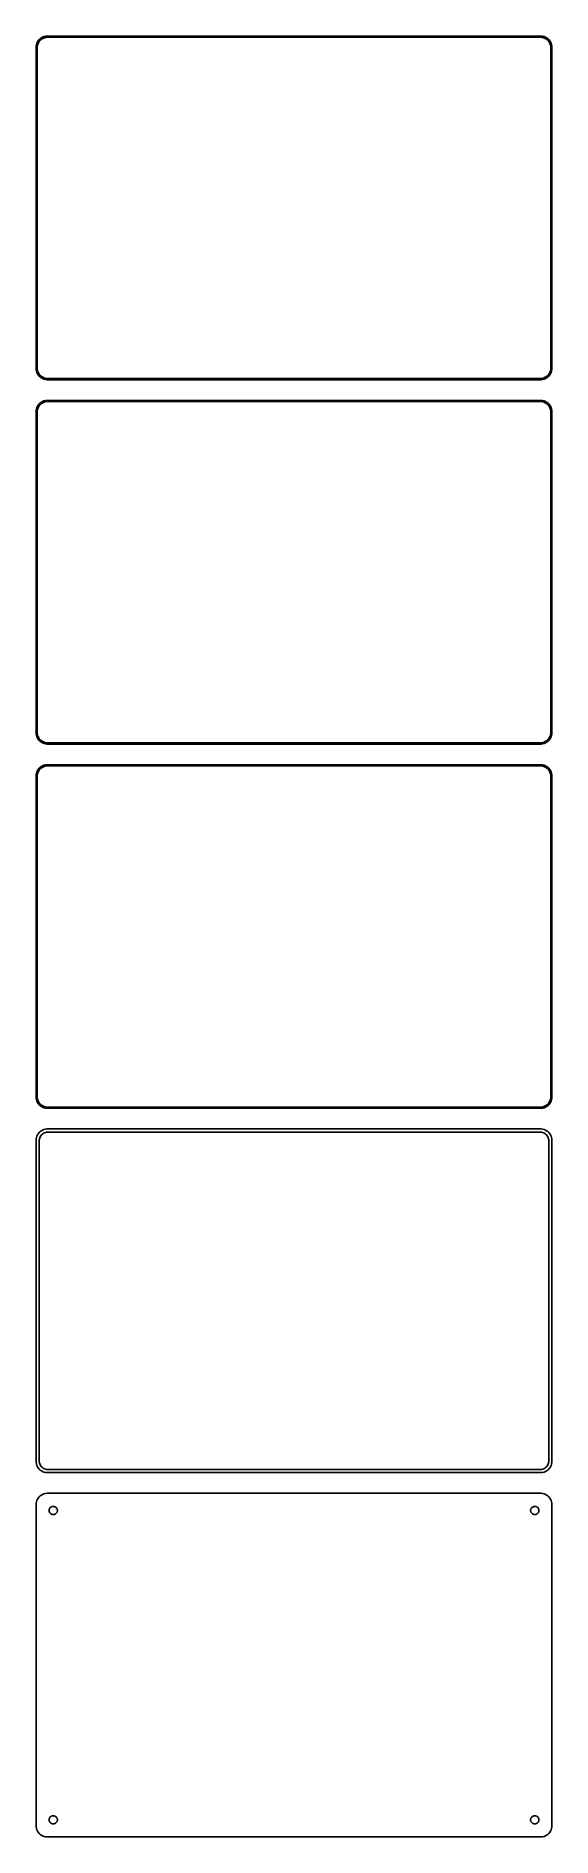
# Model space of a CAD drawing. Header units: metres. Extents: x -112 to 112, y 561 to 1347.
import ezdxf

# ---------------------------------------------------------------- set-up
doc = ezdxf.new("R2010")
doc.units = ezdxf.units.M

msp = doc.modelspace()

# ---------------------------------------------------------------- linework, layer by layer
for p, q in [((-111.882, 1344.41), (-112.149, 1343.84)), ((-111.545, 1344.94), (-111.882, 1344.41)), ((-111.666, 1343.5), (-111.412, 1344.04)), ((-111.145, 1345.42), (-111.545, 1344.94)), ((-111.412, 1344.04), (-111.093, 1344.54)), ((-110.687, 1345.85), (-111.145, 1345.42)), ((-111.093, 1344.54), (-110.713, 1345)), ((-110.713, 1345), (-110.278, 1345.41)), ((-110.179, 1346.22), (-110.687, 1345.85)), ((-110.278, 1345.41), (-109.795, 1345.76)), ((-109.629, 1346.52), (-110.179, 1346.22)), ((-109.795, 1345.76), (-109.272, 1346.05)), ((-109.045, 1346.76), (-109.629, 1346.52)), ((-109.272, 1346.05), (-108.718, 1346.27)), ((-108.437, 1346.91), (-109.045, 1346.76)), ((-108.718, 1346.27), (-108.14, 1346.42)), ((-107.814, 1346.99), (-108.437, 1346.91)), ((-108.14, 1346.42), (-107.548, 1346.49)), ((107.814, 1346.99), (-107.814, 1346.99)), ((-107.548, 1346.49), (107.548, 1346.49)), ((107.548, 1346.49), (108.14, 1346.42)), ((108.437, 1346.91), (107.814, 1346.99)), ((108.14, 1346.42), (108.718, 1346.27)), ((109.045, 1346.76), (108.437, 1346.91)), ((108.718, 1346.27), (109.272, 1346.05)), ((109.629, 1346.52), (109.045, 1346.76)), ((109.272, 1346.05), (109.795, 1345.76)), ((110.179, 1346.22), (109.629, 1346.52)), ((109.795, 1345.76), (110.278, 1345.41)), ((110.687, 1345.85), (110.179, 1346.22)), ((110.278, 1345.41), (110.713, 1345)), ((111.145, 1345.42), (110.687, 1345.85)), ((110.713, 1345), (111.093, 1344.54)), ((111.093, 1344.54), (111.412, 1344.04)), ((111.545, 1344.94), (111.145, 1345.42)), ((111.412, 1344.04), (111.666, 1343.5)), ((111.882, 1344.41), (111.545, 1344.94)), ((112.149, 1343.84), (111.882, 1344.41)), ((-112.461, 1342.63), (-112.5, 1342)), ((-112.5, 1342), (-112.5, 1202)), ((-112.343, 1343.24), (-112.461, 1342.63)), ((-112.149, 1343.84), (-112.343, 1343.24)), ((-112, 1341.75), (-111.963, 1342.35)), ((-112, 1202.25), (-112, 1341.75)), ((-111.963, 1342.35), (-111.851, 1342.93)), ((-111.851, 1342.93), (-111.666, 1343.5)), ((111.666, 1343.5), (111.851, 1342.93)), ((111.851, 1342.93), (111.963, 1342.35)), ((111.963, 1342.35), (112, 1341.75)), ((112, 1341.75), (112, 1202.25)), ((112.343, 1343.24), (112.149, 1343.84)), ((112.461, 1342.63), (112.343, 1343.24)), ((112.5, 1342), (112.461, 1342.63)), ((112.5, 1202), (112.5, 1342)), ((-112.5, 1202), (-112.461, 1201.37)), ((-112.461, 1201.37), (-112.343, 1200.76)), ((-112.343, 1200.76), (-112.149, 1200.16)), ((-112.149, 1200.16), (-111.882, 1199.59)), ((-111.963, 1201.65), (-112, 1202.25)), ((-111.851, 1201.07), (-111.963, 1201.65)), ((-111.882, 1199.59), (-111.545, 1199.06)), ((-111.666, 1200.5), (-111.851, 1201.07)), ((-111.412, 1199.96), (-111.666, 1200.5)), ((-111.545, 1199.06), (-111.145, 1198.58)), ((-111.093, 1199.46), (-111.412, 1199.96)), ((-111.145, 1198.58), (-110.687, 1198.15)), ((-110.713, 1199), (-111.093, 1199.46)), ((-110.278, 1198.59), (-110.713, 1199)), ((-110.687, 1198.15), (-110.179, 1197.78)), ((-109.795, 1198.24), (-110.278, 1198.59)), ((-110.179, 1197.78), (-109.629, 1197.48)), ((-109.272, 1197.95), (-109.795, 1198.24)), ((-109.629, 1197.48), (-109.045, 1197.24)), ((-108.718, 1197.73), (-109.272, 1197.95)), ((-109.045, 1197.24), (-108.437, 1197.09)), ((-108.14, 1197.58), (-108.718, 1197.73)), ((-108.437, 1197.09), (-107.814, 1197.01)), ((-107.548, 1197.51), (-108.14, 1197.58)), ((-107.814, 1197.01), (107.814, 1197.01)), ((107.548, 1197.51), (-107.548, 1197.51)), ((108.14, 1197.58), (107.548, 1197.51)), ((107.814, 1197.01), (108.437, 1197.09)), ((108.718, 1197.73), (108.14, 1197.58)), ((108.437, 1197.09), (109.045, 1197.24)), ((109.272, 1197.95), (108.718, 1197.73)), ((109.045, 1197.24), (109.629, 1197.48)), ((109.795, 1198.24), (109.272, 1197.95)), ((109.629, 1197.48), (110.179, 1197.78)), ((110.278, 1198.59), (109.795, 1198.24)), ((110.179, 1197.78), (110.687, 1198.15)), ((110.713, 1199), (110.278, 1198.59)), ((110.687, 1198.15), (111.145, 1198.58)), ((111.093, 1199.46), (110.713, 1199)), ((111.412, 1199.96), (111.093, 1199.46)), ((111.145, 1198.58), (111.545, 1199.06)), ((111.666, 1200.5), (111.412, 1199.96)), ((111.545, 1199.06), (111.882, 1199.59)), ((111.851, 1201.07), (111.666, 1200.5)), ((111.963, 1201.65), (111.851, 1201.07)), ((111.882, 1199.59), (112.149, 1200.16)), ((112, 1202.25), (111.963, 1201.65)), ((112.149, 1200.16), (112.343, 1200.76)), ((112.343, 1200.76), (112.461, 1201.37)), ((112.461, 1201.37), (112.5, 1202)), ((-110.687, 1186.85), (-111.145, 1186.42)), ((-110.179, 1187.22), (-110.687, 1186.85)), ((-109.629, 1187.52), (-110.179, 1187.22)), ((-109.795, 1186.76), (-109.272, 1187.05)), ((-109.045, 1187.76), (-109.629, 1187.52)), ((-109.272, 1187.05), (-108.718, 1187.27)), ((-108.437, 1187.91), (-109.045, 1187.76)), ((-108.718, 1187.27), (-108.14, 1187.42)), ((-107.814, 1187.99), (-108.437, 1187.91)), ((-108.14, 1187.42), (-107.548, 1187.49)), ((107.814, 1187.99), (-107.814, 1187.99)), ((-107.548, 1187.49), (107.548, 1187.49)), ((107.548, 1187.49), (108.14, 1187.42)), ((108.437, 1187.91), (107.814, 1187.99)), ((108.14, 1187.42), (108.718, 1187.27)), ((109.045, 1187.76), (108.437, 1187.91)), ((108.718, 1187.27), (109.272, 1187.05)), ((109.629, 1187.52), (109.045, 1187.76)), ((109.272, 1187.05), (109.795, 1186.76)), ((110.179, 1187.22), (109.629, 1187.52)), ((110.687, 1186.85), (110.179, 1187.22)), ((111.145, 1186.42), (110.687, 1186.85)), ((-112.461, 1183.63), (-112.5, 1183)), ((-112.5, 1183), (-112.5, 1043)), ((-112.343, 1184.24), (-112.461, 1183.63)), ((-112.149, 1184.84), (-112.343, 1184.24)), ((-111.882, 1185.41), (-112.149, 1184.84)), ((-112, 1182.75), (-111.963, 1183.35)), ((-112, 1043.25), (-112, 1182.75)), ((-111.963, 1183.35), (-111.851, 1183.93)), ((-111.545, 1185.94), (-111.882, 1185.41)), ((-111.851, 1183.93), (-111.666, 1184.5)), ((-111.666, 1184.5), (-111.412, 1185.04)), ((-111.145, 1186.42), (-111.545, 1185.94)), ((-111.412, 1185.04), (-111.093, 1185.54)), ((-111.093, 1185.54), (-110.713, 1186)), ((-110.713, 1186), (-110.278, 1186.41)), ((-110.278, 1186.41), (-109.795, 1186.76)), ((109.795, 1186.76), (110.278, 1186.41)), ((110.278, 1186.41), (110.713, 1186)), ((110.713, 1186), (111.093, 1185.54)), ((111.093, 1185.54), (111.412, 1185.04)), ((111.545, 1185.94), (111.145, 1186.42)), ((111.412, 1185.04), (111.666, 1184.5)), ((111.882, 1185.41), (111.545, 1185.94)), ((111.666, 1184.5), (111.851, 1183.93)), ((111.851, 1183.93), (111.963, 1183.35)), ((112.149, 1184.84), (111.882, 1185.41)), ((111.963, 1183.35), (112, 1182.75)), ((112, 1182.75), (112, 1043.25)), ((112.343, 1184.24), (112.149, 1184.84)), ((112.461, 1183.63), (112.343, 1184.24)), ((112.5, 1183), (112.461, 1183.63)), ((112.5, 1043), (112.5, 1183)), ((-112.5, 1043), (-112.461, 1042.37)), ((-112.461, 1042.37), (-112.343, 1041.76)), ((-112.343, 1041.76), (-112.149, 1041.16)), ((-112.149, 1041.16), (-111.882, 1040.59)), ((-111.963, 1042.65), (-112, 1043.25)), ((-111.851, 1042.07), (-111.963, 1042.65)), ((-111.882, 1040.59), (-111.545, 1040.06)), ((-111.666, 1041.5), (-111.851, 1042.07)), ((-111.412, 1040.96), (-111.666, 1041.5)), ((-111.545, 1040.06), (-111.145, 1039.58)), ((-111.093, 1040.46), (-111.412, 1040.96)), ((-111.145, 1039.58), (-110.687, 1039.15)), ((-110.713, 1040), (-111.093, 1040.46)), ((-110.278, 1039.59), (-110.713, 1040)), ((-110.687, 1039.15), (-110.179, 1038.78)), ((-109.795, 1039.24), (-110.278, 1039.59)), ((-110.179, 1038.78), (-109.629, 1038.48)), ((-109.272, 1038.95), (-109.795, 1039.24)), ((-109.629, 1038.48), (-109.045, 1038.24)), ((-108.718, 1038.73), (-109.272, 1038.95)), ((-109.045, 1038.24), (-108.437, 1038.09)), ((-108.14, 1038.58), (-108.718, 1038.73)), ((-108.437, 1038.09), (-107.814, 1038.01)), ((-107.548, 1038.51), (-108.14, 1038.58)), ((-107.814, 1038.01), (107.814, 1038.01)), ((107.548, 1038.51), (-107.548, 1038.51)), ((108.14, 1038.58), (107.548, 1038.51)), ((107.814, 1038.01), (108.437, 1038.09)), ((108.718, 1038.73), (108.14, 1038.58)), ((108.437, 1038.09), (109.045, 1038.24)), ((109.272, 1038.95), (108.718, 1038.73)), ((109.045, 1038.24), (109.629, 1038.48)), ((109.795, 1039.24), (109.272, 1038.95)), ((109.629, 1038.48), (110.179, 1038.78)), ((110.278, 1039.59), (109.795, 1039.24)), ((110.179, 1038.78), (110.687, 1039.15)), ((110.713, 1040), (110.278, 1039.59)), ((110.687, 1039.15), (111.145, 1039.58)), ((111.093, 1040.46), (110.713, 1040)), ((111.412, 1040.96), (111.093, 1040.46)), ((111.145, 1039.58), (111.545, 1040.06)), ((111.666, 1041.5), (111.412, 1040.96)), ((111.545, 1040.06), (111.882, 1040.59)), ((111.851, 1042.07), (111.666, 1041.5)), ((111.963, 1042.65), (111.851, 1042.07)), ((111.882, 1040.59), (112.149, 1041.16)), ((112, 1043.25), (111.963, 1042.65)), ((112.149, 1041.16), (112.343, 1041.76)), ((112.343, 1041.76), (112.461, 1042.37)), ((112.461, 1042.37), (112.5, 1043)), ((-112.461, 1024.63), (-112.5, 1024)), ((-112.5, 1024), (-112.5, 884)), ((-112.343, 1025.24), (-112.461, 1024.63)), ((-112.149, 1025.84), (-112.343, 1025.24)), ((-111.882, 1026.41), (-112.149, 1025.84)), ((-112, 1023.75), (-111.963, 1024.35)), ((-112, 884.25), (-112, 1023.75)), ((-111.963, 1024.35), (-111.851, 1024.93)), ((-111.545, 1026.94), (-111.882, 1026.41)), ((-111.851, 1024.93), (-111.666, 1025.5)), ((-111.666, 1025.5), (-111.412, 1026.04)), ((-111.145, 1027.42), (-111.545, 1026.94)), ((-111.412, 1026.04), (-111.093, 1026.54)), ((-110.687, 1027.85), (-111.145, 1027.42)), ((-111.093, 1026.54), (-110.713, 1027)), ((-110.713, 1027), (-110.278, 1027.41)), ((-110.179, 1028.22), (-110.687, 1027.85)), ((-110.278, 1027.41), (-109.795, 1027.76)), ((-109.629, 1028.52), (-110.179, 1028.22)), ((-109.795, 1027.76), (-109.272, 1028.05)), ((-109.045, 1028.76), (-109.629, 1028.52)), ((-109.272, 1028.05), (-108.718, 1028.27)), ((-108.437, 1028.91), (-109.045, 1028.76)), ((-108.718, 1028.27), (-108.14, 1028.42)), ((-107.814, 1028.99), (-108.437, 1028.91)), ((-108.14, 1028.42), (-107.548, 1028.49)), ((107.814, 1028.99), (-107.814, 1028.99)), ((-107.548, 1028.49), (107.548, 1028.49)), ((107.548, 1028.49), (108.14, 1028.42)), ((108.437, 1028.91), (107.814, 1028.99)), ((108.14, 1028.42), (108.718, 1028.27)), ((109.045, 1028.76), (108.437, 1028.91)), ((108.718, 1028.27), (109.272, 1028.05)), ((109.629, 1028.52), (109.045, 1028.76)), ((109.272, 1028.05), (109.795, 1027.76)), ((110.179, 1028.22), (109.629, 1028.52)), ((109.795, 1027.76), (110.278, 1027.41)), ((110.687, 1027.85), (110.179, 1028.22)), ((110.278, 1027.41), (110.713, 1027)), ((111.145, 1027.42), (110.687, 1027.85)), ((110.713, 1027), (111.093, 1026.54)), ((111.093, 1026.54), (111.412, 1026.04)), ((111.545, 1026.94), (111.145, 1027.42)), ((111.412, 1026.04), (111.666, 1025.5)), ((111.882, 1026.41), (111.545, 1026.94)), ((111.666, 1025.5), (111.851, 1024.93)), ((111.851, 1024.93), (111.963, 1024.35)), ((112.149, 1025.84), (111.882, 1026.41)), ((111.963, 1024.35), (112, 1023.75)), ((112, 1023.75), (112, 884.25)), ((112.343, 1025.24), (112.149, 1025.84)), ((112.461, 1024.63), (112.343, 1025.24)), ((112.5, 1024), (112.461, 1024.63)), ((112.5, 884), (112.5, 1024)), ((-112.5, 884), (-112.461, 883.373)), ((-112.461, 883.373), (-112.343, 882.757)), ((-112.343, 882.757), (-112.149, 882.159)), ((-112.149, 882.159), (-111.882, 881.591)), ((-111.963, 883.655), (-112, 884.25)), ((-111.851, 883.069), (-111.963, 883.655)), ((-111.882, 881.591), (-111.545, 881.061)), ((-111.666, 882.501), (-111.851, 883.069)), ((-111.412, 881.962), (-111.666, 882.501)), ((-111.545, 881.061), (-111.145, 880.577)), ((-111.093, 881.458), (-111.412, 881.962)), ((-111.145, 880.577), (-110.687, 880.147)), ((-110.713, 880.998), (-111.093, 881.458)), ((-110.278, 880.59), (-110.713, 880.998)), ((-109.795, 880.239), (-110.278, 880.59)), ((110.278, 880.59), (109.795, 880.239)), ((110.713, 880.998), (110.278, 880.59)), ((110.687, 880.147), (111.145, 880.577)), ((111.093, 881.458), (110.713, 880.998)), ((111.412, 881.962), (111.093, 881.458)), ((111.145, 880.577), (111.545, 881.061)), ((111.666, 882.501), (111.412, 881.962)), ((111.545, 881.061), (111.882, 881.591)), ((111.851, 883.069), (111.666, 882.501)), ((111.963, 883.655), (111.851, 883.069)), ((111.882, 881.591), (112.149, 882.159)), ((112, 884.25), (111.963, 883.655)), ((112.149, 882.159), (112.343, 882.757)), ((112.343, 882.757), (112.461, 883.373)), ((112.461, 883.373), (112.5, 884)), ((-110.687, 880.147), (-110.179, 879.778)), ((-110.179, 879.778), (-109.629, 879.476)), ((-109.272, 879.952), (-109.795, 880.239)), ((-109.629, 879.476), (-109.045, 879.245)), ((-108.718, 879.732), (-109.272, 879.952)), ((-109.045, 879.245), (-108.437, 879.089)), ((-108.14, 879.584), (-108.718, 879.732)), ((-108.437, 879.089), (-107.814, 879.01)), ((-107.548, 879.509), (-108.14, 879.584)), ((-107.814, 879.01), (107.814, 879.01)), ((107.548, 879.509), (-107.548, 879.509)), ((108.14, 879.584), (107.548, 879.509)), ((107.814, 879.01), (108.437, 879.089)), ((108.718, 879.732), (108.14, 879.584)), ((108.437, 879.089), (109.045, 879.245)), ((109.272, 879.952), (108.718, 879.732)), ((109.045, 879.245), (109.629, 879.476)), ((109.795, 880.239), (109.272, 879.952)), ((109.629, 879.476), (110.179, 879.778)), ((110.179, 879.778), (110.687, 880.147)), ((-112.461, 865.627), (-112.5, 865)), ((-112.5, 865), (-112.5, 725)), ((-112.343, 866.243), (-112.461, 865.627)), ((-112.149, 866.841), (-112.343, 866.243)), ((-111.882, 867.409), (-112.149, 866.841)), ((-111.545, 867.939), (-111.882, 867.409)), ((-111.145, 868.423), (-111.545, 867.939)), ((-110.687, 868.853), (-111.145, 868.423)), ((-111.119, 864.75), (-111.089, 865.235)), ((-111.119, 725.25), (-111.119, 864.75)), ((-111.089, 865.235), (-110.998, 865.712)), ((-110.998, 865.712), (-110.848, 866.174)), ((-110.848, 866.174), (-110.641, 866.614)), ((-110.179, 869.222), (-110.687, 868.853)), ((-110.641, 866.614), (-110.38, 867.024)), ((-110.38, 867.024), (-110.071, 867.399)), ((-109.629, 869.524), (-110.179, 869.222)), ((-110.071, 867.399), (-109.716, 867.731)), ((-109.716, 867.731), (-109.323, 868.017)), ((-109.045, 869.755), (-109.629, 869.524)), ((-109.323, 868.017), (-108.898, 868.251)), ((-108.437, 869.911), (-109.045, 869.755)), ((-108.898, 868.251), (-108.446, 868.43)), ((-108.446, 868.43), (-107.975, 868.551)), ((-107.814, 869.99), (-108.437, 869.911)), ((-107.975, 868.551), (-107.493, 868.612)), ((107.814, 869.99), (-107.814, 869.99)), ((-107.493, 868.612), (107.493, 868.612)), ((107.493, 868.612), (107.975, 868.551)), ((108.437, 869.911), (107.814, 869.99)), ((107.975, 868.551), (108.446, 868.43)), ((109.045, 869.755), (108.437, 869.911)), ((108.446, 868.43), (108.898, 868.251)), ((108.898, 868.251), (109.323, 868.017)), ((109.629, 869.524), (109.045, 869.755)), ((109.323, 868.017), (109.716, 867.731)), ((110.179, 869.222), (109.629, 869.524)), ((109.716, 867.731), (110.071, 867.399)), ((110.071, 867.399), (110.38, 867.024)), ((110.687, 868.853), (110.179, 869.222)), ((110.38, 867.024), (110.641, 866.614)), ((110.641, 866.614), (110.848, 866.174)), ((111.145, 868.423), (110.687, 868.853)), ((110.848, 866.174), (110.998, 865.712)), ((110.998, 865.712), (111.089, 865.235)), ((111.089, 865.235), (111.119, 864.75)), ((111.119, 864.75), (111.119, 725.25)), ((111.545, 867.939), (111.145, 868.423)), ((111.882, 867.409), (111.545, 867.939)), ((112.149, 866.841), (111.882, 867.409)), ((112.343, 866.243), (112.149, 866.841)), ((112.461, 865.627), (112.343, 866.243)), ((112.5, 865), (112.461, 865.627)), ((112.5, 725), (112.5, 865)), ((-112.5, 725), (-112.461, 724.373)), ((-112.461, 724.373), (-112.343, 723.757)), ((-112.343, 723.757), (-112.149, 723.159)), ((-112.149, 723.159), (-111.882, 722.591)), ((-111.089, 724.765), (-111.119, 725.25)), ((-110.998, 724.288), (-111.089, 724.765)), ((-110.848, 723.826), (-110.998, 724.288)), ((-110.641, 723.386), (-110.848, 723.826)), ((-110.38, 722.976), (-110.641, 723.386)), ((110.641, 723.386), (110.38, 722.976)), ((110.848, 723.826), (110.641, 723.386)), ((110.998, 724.288), (110.848, 723.826)), ((111.089, 724.765), (110.998, 724.288)), ((111.119, 725.25), (111.089, 724.765)), ((111.882, 722.591), (112.149, 723.159)), ((112.149, 723.159), (112.343, 723.757)), ((112.343, 723.757), (112.461, 724.373)), ((112.461, 724.373), (112.5, 725)), ((-111.882, 722.591), (-111.545, 722.061)), ((-111.545, 722.061), (-111.145, 721.577)), ((-111.145, 721.577), (-110.687, 721.147)), ((-110.687, 721.147), (-110.179, 720.778)), ((-110.071, 722.601), (-110.38, 722.976)), ((-110.179, 720.778), (-109.629, 720.476)), ((-109.716, 722.269), (-110.071, 722.601)), ((-109.323, 721.983), (-109.716, 722.269)), ((-109.629, 720.476), (-109.045, 720.245)), ((-108.898, 721.749), (-109.323, 721.983)), ((-109.045, 720.245), (-108.437, 720.089)), ((-108.446, 721.57), (-108.898, 721.749)), ((-107.975, 721.449), (-108.446, 721.57)), ((-108.437, 720.089), (-107.814, 720.01)), ((-107.493, 721.388), (-107.975, 721.449)), ((-107.814, 720.01), (107.814, 720.01)), ((107.493, 721.388), (-107.493, 721.388)), ((107.975, 721.449), (107.493, 721.388)), ((107.814, 720.01), (108.437, 720.089)), ((108.446, 721.57), (107.975, 721.449)), ((108.437, 720.089), (109.045, 720.245)), ((108.898, 721.749), (108.446, 721.57)), ((109.323, 721.983), (108.898, 721.749)), ((109.045, 720.245), (109.629, 720.476)), ((109.716, 722.269), (109.323, 721.983)), ((109.629, 720.476), (110.179, 720.778)), ((110.071, 722.601), (109.716, 722.269)), ((110.38, 722.976), (110.071, 722.601)), ((110.179, 720.778), (110.687, 721.147)), ((110.687, 721.147), (111.145, 721.577)), ((111.145, 721.577), (111.545, 722.061)), ((111.545, 722.061), (111.882, 722.591)), ((-112.149, 707.841), (-112.343, 707.243)), ((-111.882, 708.409), (-112.149, 707.841)), ((-111.545, 708.939), (-111.882, 708.409)), ((-111.145, 709.423), (-111.545, 708.939)), ((-110.687, 709.853), (-111.145, 709.423)), ((-110.179, 710.222), (-110.687, 709.853)), ((-109.629, 710.524), (-110.179, 710.222)), ((-109.045, 710.755), (-109.629, 710.524)), ((-108.437, 710.911), (-109.045, 710.755)), ((-107.814, 710.99), (-108.437, 710.911)), ((107.814, 710.99), (-107.814, 710.99)), ((108.437, 710.911), (107.814, 710.99)), ((109.045, 710.755), (108.437, 710.911)), ((109.629, 710.524), (109.045, 710.755)), ((110.179, 710.222), (109.629, 710.524)), ((110.687, 709.853), (110.179, 710.222)), ((111.145, 709.423), (110.687, 709.853)), ((111.545, 708.939), (111.145, 709.423)), ((111.882, 708.409), (111.545, 708.939)), ((112.149, 707.841), (111.882, 708.409)), ((112.343, 707.243), (112.149, 707.841)), ((-112.461, 706.627), (-112.5, 706)), ((-112.5, 706), (-112.5, 566)), ((-112.343, 707.243), (-112.461, 706.627)), ((-106.8, 703.5), (-106.786, 703.726)), ((-106.786, 703.274), (-106.8, 703.5)), ((-106.786, 703.726), (-106.743, 703.948)), ((-106.743, 703.052), (-106.786, 703.274)), ((-106.743, 703.948), (-106.674, 704.163)), ((-106.674, 702.837), (-106.743, 703.052)), ((-106.674, 704.163), (-106.577, 704.367)), ((-106.577, 702.633), (-106.674, 702.837)), ((-106.577, 704.367), (-106.456, 704.558)), ((-106.456, 702.442), (-106.577, 702.633)), ((-106.456, 704.558), (-106.312, 704.732)), ((-106.312, 702.268), (-106.456, 702.442)), ((-106.312, 704.732), (-106.147, 704.887)), ((-106.147, 702.113), (-106.312, 702.268)), ((-106.147, 704.887), (-105.964, 705.02)), ((-105.964, 701.98), (-106.147, 702.113)), ((-105.964, 705.02), (-105.766, 705.129)), ((-105.766, 701.871), (-105.964, 701.98)), ((-105.766, 705.129), (-105.556, 705.212)), ((-105.556, 701.788), (-105.766, 701.871)), ((-105.556, 705.212), (-105.337, 705.268)), ((-105.337, 701.732), (-105.556, 701.788)), ((-105.337, 705.268), (-105.113, 705.296)), ((-105.113, 701.704), (-105.337, 701.732)), ((-105.113, 705.296), (-104.887, 705.296)), ((-104.887, 701.704), (-105.113, 701.704)), ((-104.887, 705.296), (-104.663, 705.268)), ((-104.663, 701.732), (-104.887, 701.704)), ((-104.663, 705.268), (-104.444, 705.212)), ((-104.444, 701.788), (-104.663, 701.732)), ((-104.444, 705.212), (-104.234, 705.129)), ((-104.234, 701.871), (-104.444, 701.788)), ((-104.234, 705.129), (-104.036, 705.02)), ((-104.036, 701.98), (-104.234, 701.871)), ((-104.036, 705.02), (-103.853, 704.887)), ((-103.853, 702.113), (-104.036, 701.98)), ((-103.853, 704.887), (-103.688, 704.732)), ((-103.688, 702.268), (-103.853, 702.113)), ((-103.688, 704.732), (-103.544, 704.558)), ((-103.544, 702.442), (-103.688, 702.268)), ((-103.544, 704.558), (-103.423, 704.367)), ((-103.423, 702.633), (-103.544, 702.442)), ((-103.423, 704.367), (-103.326, 704.163)), ((-103.326, 702.837), (-103.423, 702.633)), ((-103.326, 704.163), (-103.257, 703.948)), ((-103.257, 703.052), (-103.326, 702.837)), ((-103.257, 703.948), (-103.214, 703.726)), ((-103.214, 703.274), (-103.257, 703.052)), ((-103.214, 703.726), (-103.2, 703.5)), ((-103.2, 703.5), (-103.214, 703.274)), ((103.2, 703.5), (103.214, 703.726)), ((103.214, 703.274), (103.2, 703.5)), ((103.214, 703.726), (103.257, 703.948)), ((103.257, 703.052), (103.214, 703.274)), ((103.257, 703.948), (103.326, 704.163)), ((103.326, 702.837), (103.257, 703.052)), ((103.326, 704.163), (103.423, 704.367)), ((103.423, 702.633), (103.326, 702.837)), ((103.423, 704.367), (103.544, 704.558)), ((103.544, 702.442), (103.423, 702.633)), ((103.544, 704.558), (103.688, 704.732)), ((103.688, 702.268), (103.544, 702.442)), ((103.688, 704.732), (103.853, 704.887)), ((103.853, 702.113), (103.688, 702.268)), ((103.853, 704.887), (104.036, 705.02)), ((104.036, 701.98), (103.853, 702.113)), ((104.036, 705.02), (104.234, 705.129)), ((104.234, 701.871), (104.036, 701.98)), ((104.234, 705.129), (104.444, 705.212)), ((104.444, 701.788), (104.234, 701.871)), ((104.444, 705.212), (104.663, 705.268)), ((104.663, 701.732), (104.444, 701.788)), ((104.663, 705.268), (104.887, 705.296)), ((104.887, 701.704), (104.663, 701.732)), ((104.887, 705.296), (105.113, 705.296)), ((105.113, 701.704), (104.887, 701.704)), ((105.113, 705.296), (105.337, 705.268)), ((105.337, 701.732), (105.113, 701.704)), ((105.337, 705.268), (105.556, 705.212)), ((105.556, 701.788), (105.337, 701.732)), ((105.556, 705.212), (105.766, 705.129)), ((105.766, 701.871), (105.556, 701.788)), ((105.766, 705.129), (105.964, 705.02)), ((105.964, 701.98), (105.766, 701.871)), ((105.964, 705.02), (106.147, 704.887)), ((106.147, 702.113), (105.964, 701.98)), ((106.147, 704.887), (106.312, 704.732)), ((106.312, 702.268), (106.147, 702.113)), ((106.312, 704.732), (106.456, 704.558)), ((106.456, 702.442), (106.312, 702.268)), ((106.456, 704.558), (106.577, 704.367)), ((106.577, 702.633), (106.456, 702.442)), ((106.577, 704.367), (106.674, 704.163)), ((106.674, 702.837), (106.577, 702.633)), ((106.674, 704.163), (106.743, 703.948)), ((106.743, 703.052), (106.674, 702.837)), ((106.743, 703.948), (106.786, 703.726)), ((106.786, 703.274), (106.743, 703.052)), ((106.786, 703.726), (106.8, 703.5)), ((106.8, 703.5), (106.786, 703.274)), ((112.461, 706.627), (112.343, 707.243)), ((112.5, 706), (112.461, 706.627)), ((112.5, 566), (112.5, 706)), ((-112.5, 566), (-112.461, 565.373)), ((-106.8, 568.5), (-106.786, 568.726)), ((-106.786, 568.274), (-106.8, 568.5)), ((-106.786, 568.726), (-106.743, 568.948)), ((-106.743, 568.052), (-106.786, 568.274)), ((-106.743, 568.948), (-106.674, 569.163)), ((-106.674, 567.837), (-106.743, 568.052)), ((-106.674, 569.163), (-106.577, 569.367)), ((-106.577, 567.633), (-106.674, 567.837)), ((-106.577, 569.367), (-106.456, 569.558)), ((-106.456, 567.442), (-106.577, 567.633)), ((-106.456, 569.558), (-106.312, 569.732)), ((-106.312, 567.268), (-106.456, 567.442)), ((-106.312, 569.732), (-106.147, 569.887)), ((-106.147, 567.113), (-106.312, 567.268)), ((-106.147, 569.887), (-105.964, 570.02)), ((-105.964, 566.98), (-106.147, 567.113)), ((-105.964, 570.02), (-105.766, 570.129)), ((-105.766, 566.871), (-105.964, 566.98)), ((-105.766, 570.129), (-105.556, 570.212)), ((-105.556, 566.788), (-105.766, 566.871)), ((-105.556, 570.212), (-105.337, 570.268)), ((-105.337, 566.732), (-105.556, 566.788)), ((-105.337, 570.268), (-105.113, 570.296)), ((-105.113, 566.704), (-105.337, 566.732)), ((-105.113, 570.296), (-104.887, 570.296)), ((-104.887, 566.704), (-105.113, 566.704)), ((-104.887, 570.296), (-104.663, 570.268)), ((-104.663, 566.732), (-104.887, 566.704)), ((-104.663, 570.268), (-104.444, 570.212)), ((-104.444, 566.788), (-104.663, 566.732)), ((-104.444, 570.212), (-104.234, 570.129)), ((-104.234, 566.871), (-104.444, 566.788)), ((-104.234, 570.129), (-104.036, 570.02)), ((-104.036, 566.98), (-104.234, 566.871)), ((-104.036, 570.02), (-103.853, 569.887)), ((-103.853, 567.113), (-104.036, 566.98)), ((-103.853, 569.887), (-103.688, 569.732)), ((-103.688, 567.268), (-103.853, 567.113)), ((-103.688, 569.732), (-103.544, 569.558)), ((-103.544, 567.442), (-103.688, 567.268)), ((-103.544, 569.558), (-103.423, 569.367)), ((-103.423, 567.633), (-103.544, 567.442)), ((-103.423, 569.367), (-103.326, 569.163)), ((-103.326, 567.837), (-103.423, 567.633)), ((-103.326, 569.163), (-103.257, 568.948)), ((-103.257, 568.052), (-103.326, 567.837)), ((-103.257, 568.948), (-103.214, 568.726)), ((-103.214, 568.274), (-103.257, 568.052)), ((-103.214, 568.726), (-103.2, 568.5)), ((-103.2, 568.5), (-103.214, 568.274)), ((103.2, 568.5), (103.214, 568.726)), ((103.214, 568.274), (103.2, 568.5)), ((103.214, 568.726), (103.257, 568.948)), ((103.257, 568.052), (103.214, 568.274)), ((103.257, 568.948), (103.326, 569.163)), ((103.326, 567.837), (103.257, 568.052)), ((103.326, 569.163), (103.423, 569.367)), ((103.423, 567.633), (103.326, 567.837)), ((103.423, 569.367), (103.544, 569.558)), ((103.544, 567.442), (103.423, 567.633)), ((103.544, 569.558), (103.688, 569.732)), ((103.688, 567.268), (103.544, 567.442)), ((103.688, 569.732), (103.853, 569.887)), ((103.853, 567.113), (103.688, 567.268)), ((103.853, 569.887), (104.036, 570.02)), ((104.036, 566.98), (103.853, 567.113)), ((104.036, 570.02), (104.234, 570.129)), ((104.234, 566.871), (104.036, 566.98)), ((104.234, 570.129), (104.444, 570.212)), ((104.444, 566.788), (104.234, 566.871)), ((104.444, 570.212), (104.663, 570.268)), ((104.663, 566.732), (104.444, 566.788)), ((104.663, 570.268), (104.887, 570.296)), ((104.887, 566.704), (104.663, 566.732)), ((104.887, 570.296), (105.113, 570.296)), ((105.113, 566.704), (104.887, 566.704)), ((105.113, 570.296), (105.337, 570.268)), ((105.337, 566.732), (105.113, 566.704)), ((105.337, 570.268), (105.556, 570.212)), ((105.556, 566.788), (105.337, 566.732)), ((105.556, 570.212), (105.766, 570.129)), ((105.766, 566.871), (105.556, 566.788)), ((105.766, 570.129), (105.964, 570.02)), ((105.964, 566.98), (105.766, 566.871)), ((105.964, 570.02), (106.147, 569.887)), ((106.147, 567.113), (105.964, 566.98)), ((106.147, 569.887), (106.312, 569.732)), ((106.312, 567.268), (106.147, 567.113)), ((106.312, 569.732), (106.456, 569.558)), ((106.456, 567.442), (106.312, 567.268)), ((106.456, 569.558), (106.577, 569.367)), ((106.577, 567.633), (106.456, 567.442)), ((106.577, 569.367), (106.674, 569.163)), ((106.674, 567.837), (106.577, 567.633)), ((106.674, 569.163), (106.743, 568.948)), ((106.743, 568.052), (106.674, 567.837)), ((106.743, 568.948), (106.786, 568.726)), ((106.786, 568.274), (106.743, 568.052)), ((106.786, 568.726), (106.8, 568.5)), ((106.8, 568.5), (106.786, 568.274)), ((112.461, 565.373), (112.5, 566)), ((-112.461, 565.373), (-112.343, 564.757)), ((-112.343, 564.757), (-112.149, 564.159)), ((-112.149, 564.159), (-111.882, 563.591)), ((-111.882, 563.591), (-111.545, 563.061)), ((-111.545, 563.061), (-111.145, 562.577)), ((-111.145, 562.577), (-110.687, 562.147)), ((-110.687, 562.147), (-110.179, 561.778)), ((-110.179, 561.778), (-109.629, 561.476)), ((-109.629, 561.476), (-109.045, 561.245)), ((-109.045, 561.245), (-108.437, 561.089)), ((-108.437, 561.089), (-107.814, 561.01)), ((-107.814, 561.01), (107.814, 561.01)), ((107.814, 561.01), (108.437, 561.089)), ((108.437, 561.089), (109.045, 561.245)), ((109.045, 561.245), (109.629, 561.476)), ((109.629, 561.476), (110.179, 561.778)), ((110.179, 561.778), (110.687, 562.147)), ((110.687, 562.147), (111.145, 562.577)), ((111.145, 562.577), (111.545, 563.061)), ((111.545, 563.061), (111.882, 563.591)), ((111.882, 563.591), (112.149, 564.159)), ((112.149, 564.159), (112.343, 564.757)), ((112.343, 564.757), (112.461, 565.373))]:
    msp.add_line(p, q)

doc.saveas('drawing.dxf')
